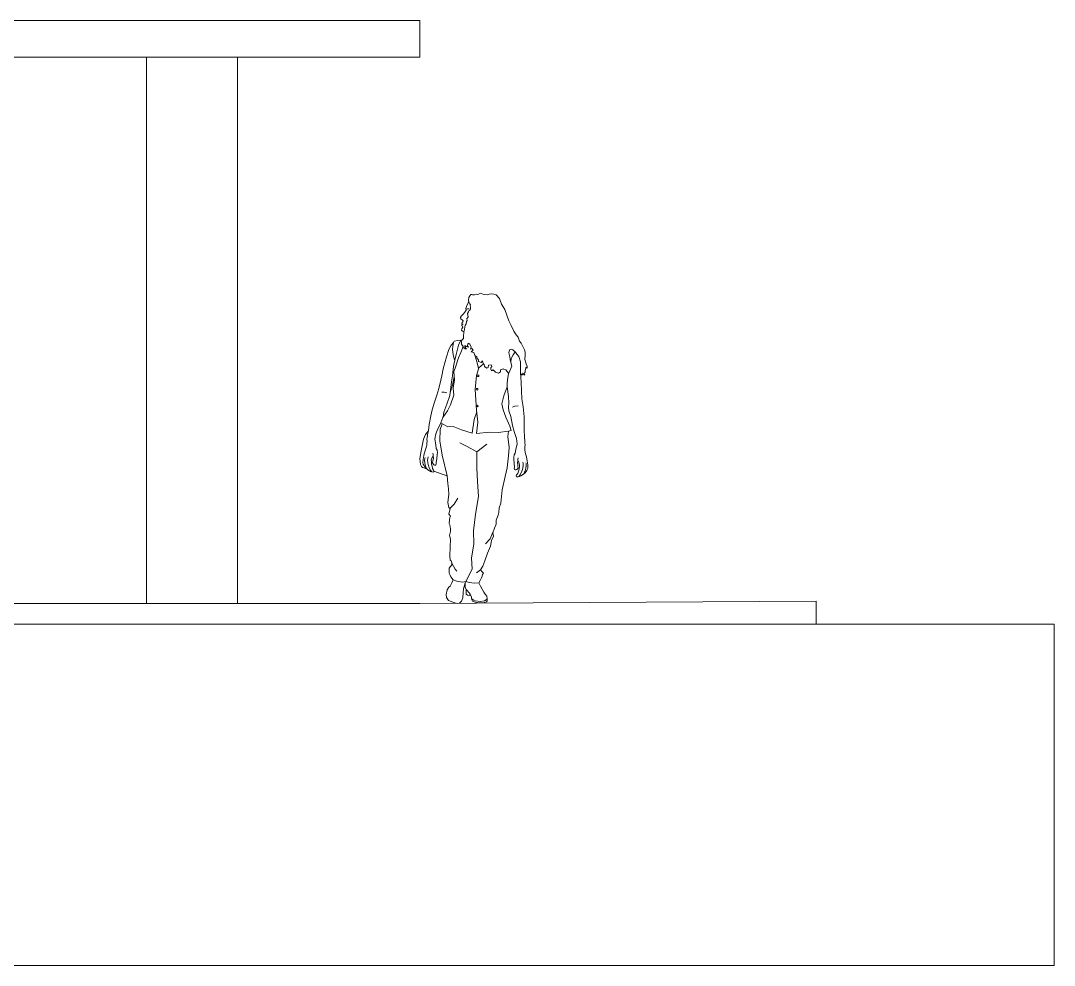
# Model space of a CAD drawing. Header units: metres. Extents: x -48 to 2360, y -1392 to 453.
# Drawn here: x 1338.69 to 1344.36, y 354.5 to 359.69 of the extents above; entities that cross this region are included whole.
import ezdxf

# ---------------------------------------------------------------- set-up
doc = ezdxf.new("R2010")
doc.units = ezdxf.units.M
doc.layers.get('0').update_dxf_attribs({"color": 200})
for name, color, linetype, lineweight in [('corte1', 211, 'Continuous', 20), ('corte2', 213, 'Continuous', 9), ('corte3', 215, 'Continuous', 5)]:
    doc.layers.add(name, color=color, linetype=linetype, lineweight=lineweight)

# ---------------------------------------------------------------- blocks, each defined once
blk = doc.blocks.new('A$C5803062D')
for p, q in [((0.156, 0.9705), (0.15, 0.959)), ((0.1585, 0.9745), (0.156, 0.9705)), ((0.1578, 0.988), (0.1573, 0.9795)), ((0.1573, 0.9795), (0.1585, 0.9745)), ((0.161, 0.9937), (0.1578, 0.988)), ((0.164, 0.9977), (0.161, 0.9937)), ((0.1674, 0.9983), (0.164, 0.9977)), ((0.1704, 0.997), (0.1674, 0.9983)), ((0.1763, 0.9968), (0.1704, 0.997)), ((0.1818, 0.9985), (0.1763, 0.9968)), ((0.1873, 0.998), (0.1818, 0.9985)), ((0.1916, 0.9998), (0.1873, 0.998)), ((0.1981, 1.0007), (0.1916, 0.9998)), ((0.2031, 0.9988), (0.1981, 1.0007)), ((0.2085, 0.9983), (0.2031, 0.9988)), ((0.2175, 0.9973), (0.2085, 0.9983)), ((0.2238, 0.9988), (0.2175, 0.9973)), ((0.2328, 1), (0.2238, 0.9988)), ((0.2383, 0.9988), (0.2328, 1)), ((0.2464, 0.9968), (0.2383, 0.9988)), ((0.2572, 0.985), (0.2464, 0.9968)), ((0.2631, 0.9663), (0.2572, 0.985)), ((0.1408, 0.9351), (0.1348, 0.9285)), ((0.1473, 0.9438), (0.1408, 0.9351)), ((0.1491, 0.9473), (0.1473, 0.9438)), ((0.15, 0.959), (0.1481, 0.9523)), ((0.1481, 0.9523), (0.1491, 0.9473)), ((0.2739, 0.9496), (0.2631, 0.9663)), ((0.2867, 0.9132), (0.2739, 0.9496)), ((0.131, 0.9232), (0.1309, 0.9214)), ((0.1309, 0.9214), (0.1318, 0.9196)), ((0.1319, 0.9248), (0.131, 0.9232)), ((0.1318, 0.9196), (0.1336, 0.9182)), ((0.1327, 0.9263), (0.1319, 0.9248)), ((0.1348, 0.9285), (0.1327, 0.9263)), ((0.1336, 0.9182), (0.1361, 0.9157)), ((0.1361, 0.9157), (0.1393, 0.9133)), ((0.1393, 0.9133), (0.1383, 0.9098)), ((0.2946, 0.8975), (0.2867, 0.9132)), ((0.1424, 0.8707), (0.1408, 0.8685)), ((0.1408, 0.8685), (0.1408, 0.8562)), ((0.1446, 0.8851), (0.1414, 0.876)), ((0.1414, 0.876), (0.1424, 0.8707)), ((0.1451, 0.8935), (0.1446, 0.8851)), ((0.1461, 0.8973), (0.1451, 0.8935)), ((0.3034, 0.8798), (0.2946, 0.8975)), ((0.3113, 0.8681), (0.3034, 0.8798)), ((0.3172, 0.8602), (0.3113, 0.8681)), ((0.1381, 0.8524), (0.1349, 0.846)), ((0.1349, 0.846), (0.1349, 0.8379)), ((0.1349, 0.8379), (0.1397, 0.8304)), ((0.1408, 0.8562), (0.1381, 0.8524)), ((0.1538, 0.8346), (0.1564, 0.8406)), ((0.1538, 0.8317), (0.1538, 0.8346)), ((0.1564, 0.8406), (0.1612, 0.8374)), ((0.1612, 0.8374), (0.1655, 0.8278)), ((0.3211, 0.8474), (0.3172, 0.8602)), ((0.327, 0.8405), (0.3211, 0.8474)), ((0.3382, 0.8194), (0.327, 0.8405)), ((0.1397, 0.8304), (0.1419, 0.8256)), ((0.1419, 0.8256), (0.1467, 0.8224)), ((0.1451, 0.8283), (0.1451, 0.8326)), ((0.1451, 0.8326), (0.1494, 0.8299)), ((0.151, 0.8229), (0.1451, 0.8283)), ((0.1467, 0.8224), (0.151, 0.8229)), ((0.1494, 0.8299), (0.1494, 0.8299)), ((0.1494, 0.8299), (0.1522, 0.8289)), ((0.1522, 0.8289), (0.155, 0.8283)), ((0.1558, 0.8298), (0.1538, 0.8317)), ((0.155, 0.8283), (0.1575, 0.8281)), ((0.1575, 0.8281), (0.1558, 0.8298)), ((0.1655, 0.8278), (0.1639, 0.8213)), ((0.1639, 0.8213), (0.1682, 0.8235)), ((0.172, 0.8181), (0.166, 0.8128)), ((0.166, 0.8128), (0.1741, 0.8106)), ((0.1682, 0.8235), (0.172, 0.8181)), ((0.1741, 0.8106), (0.1774, 0.8013)), ((0.1774, 0.8013), (0.1838, 0.7981)), ((0.2874, 0.8093), (0.289, 0.8195)), ((0.2906, 0.797), (0.2874, 0.8093)), ((0.289, 0.8195), (0.296, 0.8217)), ((0.296, 0.8217), (0.3003, 0.8195)), ((0.3003, 0.8195), (0.3083, 0.812)), ((0.3083, 0.812), (0.3132, 0.8051)), ((0.3132, 0.8051), (0.3196, 0.7975)), ((0.34, 0.8116), (0.3382, 0.8194)), ((0.3391, 0.7874), (0.3395, 0.8021)), ((0.3395, 0.8021), (0.34, 0.8116)), ((0.1838, 0.7981), (0.1844, 0.7938)), ((0.1844, 0.7938), (0.187, 0.7895)), ((0.187, 0.7895), (0.1892, 0.7879)), ((0.1892, 0.7879), (0.1897, 0.7852)), ((0.1897, 0.7852), (0.1897, 0.7815)), ((0.1897, 0.7815), (0.1978, 0.7777)), ((0.1978, 0.7777), (0.2026, 0.7831)), ((0.2026, 0.7831), (0.2048, 0.775)), ((0.2048, 0.775), (0.208, 0.7713)), ((0.208, 0.7713), (0.2091, 0.7648)), ((0.2209, 0.7616), (0.2219, 0.7697)), ((0.2219, 0.7697), (0.23, 0.7707)), ((0.23, 0.7707), (0.2321, 0.7648)), ((0.2912, 0.7874), (0.2906, 0.797)), ((0.2933, 0.7777), (0.2912, 0.7874)), ((0.2971, 0.7664), (0.2933, 0.7777)), ((0.3196, 0.7975), (0.3245, 0.7799)), ((0.3421, 0.777), (0.3391, 0.7874)), ((0.3465, 0.7653), (0.3421, 0.777)), ((0.2091, 0.7648), (0.2166, 0.7595)), ((0.2166, 0.7595), (0.2209, 0.7616)), ((0.2321, 0.7648), (0.2289, 0.7605)), ((0.2289, 0.7605), (0.2289, 0.7563)), ((0.2289, 0.7563), (0.2316, 0.7514)), ((0.2316, 0.7514), (0.237, 0.7541)), ((0.237, 0.7541), (0.2445, 0.7466)), ((0.2445, 0.7466), (0.2536, 0.7439)), ((0.2536, 0.7439), (0.2606, 0.7477)), ((0.2606, 0.7541), (0.2702, 0.7573)), ((0.2606, 0.7477), (0.2606, 0.7541)), ((0.2702, 0.7573), (0.2698, 0.7572)), ((0.2698, 0.7572), (0.2772, 0.7541)), ((0.2772, 0.7541), (0.2772, 0.7541)), ((0.2772, 0.7541), (0.2858, 0.7434)), ((0.2858, 0.7434), (0.2863, 0.7412)), ((0.2863, 0.7412), (0.2901, 0.7514)), ((0.2901, 0.7514), (0.2971, 0.7664)), ((0.3265, 0.7145), (0.3252, 0.745)), ((0.3252, 0.745), (0.3274, 0.7407)), ((0.3274, 0.7407), (0.33, 0.7368)), ((0.33, 0.7368), (0.3317, 0.7407)), ((0.3317, 0.7407), (0.333, 0.7437)), ((0.333, 0.7437), (0.3348, 0.7402)), ((0.3348, 0.7402), (0.3374, 0.7368)), ((0.3369, 0.7446), (0.3404, 0.7463)), ((0.3391, 0.7402), (0.3369, 0.7446)), ((0.3374, 0.7368), (0.3391, 0.7402)), ((0.34, 0.7515), (0.3421, 0.761)), ((0.3404, 0.7463), (0.34, 0.7515)), ((0.3421, 0.761), (0.3443, 0.7627)), ((0.3443, 0.7627), (0.346, 0.7597)), ((0.346, 0.7597), (0.3465, 0.7653)), ((0.3278, 0.6864), (0.3265, 0.7145)), ((0.2649, 0.6442), (0.2707, 0.6708)), ((0.2707, 0.6708), (0.2818, 0.7001)), ((0.2818, 0.7001), (0.2857, 0.6689)), ((0.2857, 0.6689), (0.2877, 0.6474)), ((0.3296, 0.6611), (0.3278, 0.6864)), ((0.2688, 0.6253), (0.2649, 0.6442)), ((0.2877, 0.6474), (0.2857, 0.6338)), ((0.3339, 0.6355), (0.3296, 0.6611)), ((0.3365, 0.6022), (0.3339, 0.6355)), ((0.2779, 0.6013), (0.2688, 0.6253)), ((0.2903, 0.5727), (0.2779, 0.6013)), ((0.2857, 0.6338), (0.2877, 0.6221)), ((0.2877, 0.6221), (0.2935, 0.6039)), ((0.2935, 0.6039), (0.2987, 0.5746)), ((0.3362, 0.575), (0.3365, 0.6022)), ((0.2942, 0.5584), (0.2903, 0.5727)), ((0.2987, 0.5746), (0.3039, 0.5551)), ((0.3371, 0.5599), (0.3362, 0.575)), ((0.0227, 0.5303), (0.0233, 0.535)), ((0.0233, 0.535), (0.026, 0.5507)), ((0.0513, 0.5481), (0.0484, 0.5307)), ((0.2844, 0.539), (0.2864, 0.5564)), ((0.2883, 0.5032), (0.2844, 0.539)), ((0.2864, 0.5564), (0.2942, 0.5584)), ((0.3039, 0.5551), (0.3118, 0.5327)), ((0.3379, 0.5383), (0.3371, 0.5599)), ((0.3386, 0.5236), (0.3379, 0.5383)), ((0.0193, 0.5003), (0.0211, 0.5067)), ((0.0211, 0.5067), (0.0221, 0.5115)), ((0.0211, 0.5067), (0.0211, 0.5067)), ((0.0221, 0.5115), (0.0227, 0.5176)), ((0.0231, 0.5226), (0.0227, 0.5303)), ((0.0227, 0.5176), (0.0231, 0.5226)), ((0.0231, 0.5226), (0.0231, 0.5226)), ((0.0484, 0.5307), (0.0513, 0.5123)), ((0.0513, 0.5123), (0.0527, 0.5005)), ((0.2864, 0.4766), (0.2883, 0.5032)), ((0.3137, 0.5152), (0.3098, 0.497)), ((0.3118, 0.5327), (0.3137, 0.5152)), ((0.3385, 0.5057), (0.3394, 0.5135)), ((0.3386, 0.5008), (0.3385, 0.5057)), ((0.3385, 0.5057), (0.3385, 0.5057)), ((0.339, 0.5182), (0.3386, 0.5236)), ((0.3389, 0.4947), (0.3386, 0.5008)), ((0.3394, 0.5135), (0.339, 0.5182)), ((0.0101, 0.4645), (0.0112, 0.4718)), ((0.0112, 0.4718), (0.0129, 0.4776)), ((0.0129, 0.4776), (0.0143, 0.483)), ((0.0143, 0.483), (0.0161, 0.4901)), ((0.0148, 0.4603), (0.0161, 0.4695)), ((0.0161, 0.4901), (0.018, 0.4972)), ((0.0161, 0.4695), (0.0173, 0.4716)), ((0.018, 0.4972), (0.0193, 0.5003)), ((0.0246, 0.4614), (0.0256, 0.4685)), ((0.0256, 0.4685), (0.0269, 0.4733)), ((0.0399, 0.4719), (0.0369, 0.4643)), ((0.0433, 0.4756), (0.0399, 0.4719)), ((0.0429, 0.4809), (0.0423, 0.4858)), ((0.0426, 0.464), (0.0437, 0.4694)), ((0.0433, 0.4756), (0.0429, 0.4809)), ((0.0437, 0.4694), (0.0433, 0.4756)), ((0.0527, 0.5005), (0.0557, 0.4948)), ((0.0563, 0.4808), (0.0543, 0.4669)), ((0.0557, 0.4948), (0.0569, 0.4863)), ((0.0569, 0.4863), (0.0563, 0.4808)), ((0.2818, 0.4382), (0.2864, 0.4766)), ((0.3045, 0.4797), (0.3029, 0.4713)), ((0.3029, 0.4713), (0.3032, 0.4657)), ((0.3079, 0.4853), (0.3045, 0.4797)), ((0.3098, 0.497), (0.3079, 0.4853)), ((0.3166, 0.4652), (0.3174, 0.4701)), ((0.3397, 0.4898), (0.3389, 0.4947)), ((0.3412, 0.4833), (0.3397, 0.4898)), ((0.3397, 0.4898), (0.3397, 0.4898)), ((0.3423, 0.4801), (0.3412, 0.4833)), ((0.3438, 0.473), (0.3423, 0.4801)), ((0.3453, 0.4658), (0.3438, 0.473)), ((0.0097, 0.4539), (0.0101, 0.4645)), ((0.0109, 0.4501), (0.0097, 0.4539)), ((0.0125, 0.4462), (0.0109, 0.4501)), ((0.0174, 0.439), (0.0125, 0.4462)), ((0.0156, 0.4556), (0.0148, 0.4603)), ((0.0171, 0.4482), (0.0156, 0.4556)), ((0.0192, 0.4413), (0.0171, 0.4482)), ((0.0255, 0.4316), (0.0174, 0.439)), ((0.0225, 0.4343), (0.0192, 0.4413)), ((0.0267, 0.4488), (0.0246, 0.4614)), ((0.0297, 0.4385), (0.0267, 0.4488)), ((0.0339, 0.4304), (0.0297, 0.4385)), ((0.0369, 0.4643), (0.0372, 0.4581)), ((0.0372, 0.4581), (0.0377, 0.4496)), ((0.0377, 0.4496), (0.0394, 0.4433)), ((0.0394, 0.4433), (0.0412, 0.436)), ((0.0412, 0.436), (0.0445, 0.4306)), ((0.0413, 0.4541), (0.0419, 0.4605)), ((0.0429, 0.4507), (0.0413, 0.4541)), ((0.0419, 0.4605), (0.0426, 0.464)), ((0.0446, 0.448), (0.0429, 0.4507)), ((0.0468, 0.4467), (0.0446, 0.448)), ((0.0501, 0.4467), (0.0468, 0.4467)), ((0.0517, 0.4474), (0.0501, 0.4467)), ((0.0528, 0.4494), (0.0517, 0.4474)), ((0.0531, 0.4524), (0.0528, 0.4494)), ((0.0543, 0.4669), (0.053, 0.4556)), ((0.053, 0.4556), (0.0531, 0.4524)), ((0.2753, 0.4096), (0.2818, 0.4382)), ((0.3032, 0.4657), (0.3045, 0.4518)), ((0.3045, 0.4518), (0.3052, 0.4405)), ((0.3052, 0.4405), (0.3049, 0.4373)), ((0.3049, 0.4373), (0.305, 0.4342)), ((0.305, 0.4342), (0.306, 0.4322)), ((0.3132, 0.4324), (0.315, 0.435)), ((0.315, 0.435), (0.3168, 0.4384)), ((0.3152, 0.4537), (0.3159, 0.4599)), ((0.316, 0.4483), (0.3152, 0.4537)), ((0.3159, 0.4599), (0.3166, 0.4652)), ((0.3159, 0.4599), (0.3191, 0.456)), ((0.3165, 0.4447), (0.316, 0.4483)), ((0.3168, 0.4384), (0.3165, 0.4447)), ((0.3191, 0.456), (0.3217, 0.4482)), ((0.3211, 0.4421), (0.3201, 0.4336)), ((0.3217, 0.4482), (0.3211, 0.4421)), ((0.3311, 0.4322), (0.3338, 0.4448)), ((0.3332, 0.4518), (0.3322, 0.4567)), ((0.3338, 0.4448), (0.3332, 0.4518)), ((0.3406, 0.4312), (0.3425, 0.4385)), ((0.3428, 0.4524), (0.3417, 0.4546)), ((0.3425, 0.4385), (0.3436, 0.4431)), ((0.3436, 0.4431), (0.3428, 0.4524)), ((0.3464, 0.4603), (0.3453, 0.4658)), ((0.3477, 0.4544), (0.3464, 0.4603)), ((0.3469, 0.4327), (0.3483, 0.4364)), ((0.3485, 0.447), (0.3477, 0.4544)), ((0.3483, 0.4364), (0.3485, 0.447)), ((0.0311, 0.4283), (0.0255, 0.4316)), ((0.0345, 0.4261), (0.0311, 0.4283)), ((0.0374, 0.4263), (0.0339, 0.4304)), ((0.0369, 0.4255), (0.0345, 0.4261)), ((0.0374, 0.4263), (0.0369, 0.4255)), ((0.0397, 0.4249), (0.0374, 0.4263)), ((0.0427, 0.424), (0.0397, 0.4249)), ((0.0449, 0.4248), (0.0427, 0.424)), ((0.0445, 0.4306), (0.0454, 0.4283)), ((0.0454, 0.4262), (0.0449, 0.4248)), ((0.0454, 0.4283), (0.0454, 0.4262)), ((0.2655, 0.3667), (0.2753, 0.4096)), ((0.306, 0.4322), (0.3076, 0.4314)), ((0.3076, 0.4314), (0.3109, 0.4312)), ((0.3109, 0.4312), (0.3132, 0.4324)), ((0.3113, 0.4128), (0.3112, 0.4106)), ((0.3112, 0.4106), (0.3116, 0.4093)), ((0.3123, 0.415), (0.3113, 0.4128)), ((0.3116, 0.4093), (0.3138, 0.4084)), ((0.3159, 0.4202), (0.3123, 0.415)), ((0.3138, 0.4084), (0.3168, 0.4091)), ((0.3181, 0.4275), (0.3159, 0.4202)), ((0.3168, 0.4091), (0.3192, 0.4103)), ((0.3201, 0.4336), (0.3181, 0.4275)), ((0.3192, 0.4103), (0.3229, 0.4143)), ((0.3192, 0.4103), (0.3197, 0.4096)), ((0.3197, 0.4096), (0.3221, 0.41)), ((0.3221, 0.41), (0.3256, 0.412)), ((0.3229, 0.4143), (0.3275, 0.4222)), ((0.3256, 0.412), (0.3313, 0.415)), ((0.3275, 0.4222), (0.3311, 0.4322)), ((0.3313, 0.415), (0.3398, 0.422)), ((0.3345, 0.4176), (0.3381, 0.4244)), ((0.3381, 0.4244), (0.3406, 0.4312)), ((0.3398, 0.422), (0.3451, 0.4289)), ((0.3451, 0.4289), (0.3469, 0.4327)), ((0.2616, 0.3238), (0.2655, 0.3667)), ((0.255, 0.294), (0.2558, 0.3089)), ((0.2558, 0.3089), (0.2616, 0.3238)), ((0.2459, 0.2686), (0.2524, 0.2855)), ((0.2459, 0.2563), (0.2459, 0.2686)), ((0.2524, 0.2855), (0.255, 0.294)), ((0.2354, 0.2283), (0.2407, 0.2426)), ((0.2407, 0.2426), (0.2459, 0.2563)), ((0.2276, 0.1848), (0.2315, 0.203)), ((0.2315, 0.203), (0.238, 0.2173)), ((0.238, 0.2173), (0.2354, 0.2283)), ((0.2185, 0.162), (0.2276, 0.1848)), ((0.2029, 0.1205), (0.2099, 0.1375)), ((0.2099, 0.1375), (0.2185, 0.162)), ((0.1955, 0.1089), (0.2029, 0.1205)), ((0.2011, 0.1024), (0.1955, 0.1089)), ((0.2053, 0.0983), (0.2011, 0.1024)), ((0.19, 0.0669), (0.1942, 0.0743)), ((0.1955, 0.0553), (0.19, 0.0669)), ((0.1942, 0.0743), (0.1988, 0.0826)), ((0.1988, 0.0826), (0.2016, 0.0881)), ((0.2016, 0.0881), (0.202, 0.0932)), ((0.202, 0.0932), (0.2053, 0.0983)), ((0.202, 0.0932), (0.202, 0.0932)), ((0.0881, 0.0439), (0.0844, 0.0291)), ((0.0939, 0.0521), (0.0881, 0.0439)), ((0.1385, 0.0185), (0.1394, 0.0346)), ((0.1394, 0.0346), (0.1404, 0.0471)), ((0.1404, 0.0471), (0.1428, 0.0549)), ((0.1428, 0.0549), (0.1465, 0.0664)), ((0.1465, 0.0664), (0.1465, 0.0521)), ((0.1465, 0.0521), (0.1498, 0.0452)), ((0.1498, 0.0452), (0.1493, 0.0295)), ((0.2066, 0.0369), (0.1955, 0.0553)), ((0.2113, 0.0295), (0.2066, 0.0369)), ((0.0844, 0.0291), (0.0863, 0.0194)), ((0.0863, 0.0194), (0.0927, 0.0092)), ((0.0927, 0.0092), (0.1061, 0.0037)), ((0.1061, 0.0037), (0.12, 0)), ((0.12, 0), (0.1283, 0.0014)), ((0.1283, 0.0014), (0.1343, 0.0074)), ((0.1343, 0.0074), (0.1385, 0.0185)), ((0.1493, 0.0295), (0.1539, 0.0262)), ((0.1539, 0.0262), (0.1618, 0.0253)), ((0.1618, 0.0253), (0.1618, 0.0318)), ((0.1618, 0.0318), (0.1664, 0.0207)), ((0.1664, 0.0207), (0.1673, 0.0119)), ((0.1673, 0.0119), (0.1701, 0.0073)), ((0.1701, 0.0073), (0.178, 0.0036)), ((0.178, 0.0036), (0.1923, 0.0018)), ((0.1923, 0.0018), (0.2079, 0.0035)), ((0.2079, 0.0035), (0.2148, 0.0057)), ((0.2159, 0.0235), (0.2113, 0.0295)), ((0.2148, 0.0057), (0.2172, 0.0087)), ((0.2173, 0.0144), (0.2159, 0.0235)), ((0.2172, 0.0087), (0.2173, 0.0144))]:
    blk.add_line(p, q)
for points in [[(0.1585, 0.9745), (0.1602, 0.9694), (0.1616, 0.9673), (0.1633, 0.9644), (0.1628, 0.9616), (0.163, 0.9567), (0.1635, 0.9509), (0.1621, 0.9487), (0.1593, 0.9457), (0.1565, 0.9419), (0.1539, 0.9361), (0.1551, 0.9314), (0.156, 0.9253), (0.1539, 0.922), (0.1518, 0.9202), (0.1523, 0.9135), (0.1506, 0.9102), (0.1497, 0.9029), (0.1461, 0.8973)], [(0.1506, 0.95), (0.1542, 0.9515), (0.1594, 0.9514)], [(0.1383, 0.9098), (0.1378, 0.9089), (0.1375, 0.9084), (0.1372, 0.9076), (0.137, 0.9071), (0.1361, 0.9066), (0.1356, 0.9062), (0.1353, 0.9054), (0.1355, 0.9044), (0.1361, 0.9038), (0.1366, 0.9035), (0.1371, 0.9032)], [(0.1371, 0.9032), (0.1394, 0.9017), (0.1365, 0.9006)], [(0.1365, 0.9006), (0.1352, 0.8995), (0.135, 0.8978), (0.1358, 0.8968), (0.1376, 0.8959), (0.1384, 0.892), (0.1353, 0.887), (0.1349, 0.8829), (0.1372, 0.8792), (0.142, 0.8778), (0.142, 0.8778)], [(0.1323, 0.85), (0.1229, 0.8488), (0.1106, 0.8472), (0.1089, 0.8431), (0.1011, 0.8345), (0.0937, 0.8205), (0.0864, 0.7964), (0.0757, 0.7581), (0.0708, 0.7355), (0.0679, 0.7216), (0.0617, 0.6939), (0.0548, 0.6726), (0.0474, 0.6505), (0.0395, 0.6257), (0.0354, 0.6056), (0.0305, 0.5782), (0.028, 0.5585), (0.026, 0.5507)], [(0.1086, 0.8428), (0.1065, 0.8306), (0.1057, 0.8199), (0.1073, 0.8045), (0.1112, 0.7906), (0.1128, 0.7849)], [(0.1369, 0.85), (0.1319, 0.85), (0.1249, 0.8337), (0.1171, 0.8037), (0.1097, 0.7718)], [(0.1397, 0.8304), (0.1327, 0.8103), (0.1249, 0.7935), (0.1134, 0.7595)], [(0.1896, 0.7592), (0.1852, 0.7769), (0.1801, 0.7958), (0.1769, 0.8028)], [(0.3075, 0.8128), (0.3014, 0.8034), (0.2946, 0.7912), (0.2933, 0.7777)], [(0.1097, 0.7718), (0.1074, 0.757), (0.1048, 0.7355), (0.102, 0.7155), (0.0967, 0.6717), (0.0872, 0.6441), (0.0769, 0.6174), (0.0748, 0.6016)], [(0.2055, 0.7741), (0.19, 0.7605), (0.1831, 0.7364), (0.1788, 0.6915), (0.1831, 0.6243), (0.1874, 0.5854), (0.1831, 0.5492), (0.2245, 0.5535), (0.253, 0.5518), (0.2864, 0.5564)], [(0.3245, 0.7799), (0.3252, 0.745)], [(0.1837, 0.6191), (0.1753, 0.5941), (0.1693, 0.5501), (0.1339, 0.5604), (0.1071, 0.5716), (0.0898, 0.5708), (0.0674, 0.5829), (0.0743, 0.601), (0.089, 0.6217), (0.0993, 0.6415), (0.1097, 0.6726), (0.108, 0.695), (0.1114, 0.7217), (0.1099, 0.749), (0.1134, 0.7595)], [(0.2863, 0.7412), (0.283, 0.7232), (0.2813, 0.7094), (0.2818, 0.7001)], [(0.1109, 0.7322), (0.1049, 0.7053), (0.0979, 0.681)], [(0.0706, 0.682), (0.0788, 0.6822), (0.0875, 0.6807)], [(0.2988, 0.6338), (0.3065, 0.6372), (0.3168, 0.6383), (0.3168, 0.6383)], [(0.0513, 0.5481), (0.0578, 0.5644), (0.0682, 0.5824)], [(0.0717, 0.5805), (0.0654, 0.5621), (0.0649, 0.5257), (0.0716, 0.4788), (0.0876, 0.4126)], [(0.0279, 0.558), (0.0183, 0.5452), (0.0121, 0.5303), (0.0079, 0.5086), (0.0079, 0.5086), (0.0039, 0.4925)], [(0.1072, 0.0761), (0.1189, 0.0715), (0.1376, 0.0689), (0.1487, 0.0706), (0.1686, 0.1108), (0.1672, 0.1478), (0.174, 0.1915), (0.1729, 0.2341), (0.1793, 0.2884), (0.1892, 0.3455), (0.1861, 0.3939), (0.1834, 0.4379), (0.1843, 0.4897), (0.216, 0.5144)], [(0.1294, 0.519), (0.1529, 0.5073), (0.1843, 0.4897)], [(0.0217, 0.4351), (0.0133, 0.4376), (0.0086, 0.4395), (0.0052, 0.4424), (0.0019, 0.4486), (0, 0.4679), (0.0039, 0.4925)], [(0.0939, 0.0521), (0.0976, 0.0558), (0.1037, 0.0665), (0.1072, 0.0761), (0.0999, 0.0861), (0.0965, 0.0933), (0.0945, 0.0979), (0.0949, 0.1136), (0.103, 0.1251), (0.1037, 0.1316), (0.1011, 0.1378), (0.098, 0.1401), (0.0972, 0.1533), (0.0976, 0.1817), (0.0984, 0.2074), (0.0961, 0.2196), (0.0976, 0.2277), (0.0984, 0.2319), (0.0987, 0.2407), (0.0968, 0.2544), (0.0949, 0.2582), (0.0953, 0.2701), (0.0965, 0.2781), (0.0984, 0.2824), (0.0934, 0.2881), (0.0957, 0.2981), (0.0976, 0.3057), (0.0938, 0.3099), (0.0907, 0.3257), (0.0938, 0.3525), (0.0926, 0.3705), (0.0903, 0.3877), (0.0876, 0.4126), (0.0753, 0.416), (0.0454, 0.4274)], [(0.0971, 0.3063), (0.1111, 0.321), (0.1225, 0.3397)], [(0.2359, 0.2297), (0.2269, 0.2086), (0.2114, 0.1923)], [(0.1036, 0.1306), (0.1142, 0.1108), (0.1192, 0.1041)], [(0.1955, 0.1089), (0.1831, 0.099)], [(0.1487, 0.0706), (0.1465, 0.0664)], [(0.19, 0.0669), (0.1765, 0.0654), (0.1586, 0.0674), (0.1487, 0.0706)], [(0.1498, 0.0452), (0.1618, 0.0318)], [(0.1669, 0.0162), (0.1729, 0.0107), (0.1786, 0.0081), (0.1949, 0.0066), (0.2088, 0.0086), (0.2144, 0.0112), (0.2172, 0.015)]]:
    blk.add_lwpolyline(points)
for centre in [(0.188, 0.7353), (0.1847, 0.6919), (0.1856, 0.6377)]:
    blk.add_circle(centre, 0.00275)

msp = doc.modelspace()

# ---------------------------------------------------------------- linework, layer by layer
at = {"layer": 'corte1', "ltscale": 7, "transparency": 33554687}
for points in [[(1334.5458, 359.4885), (1333.1958, 359.4885), (1333.1958, 359.6885), (1340.8793, 359.6885), (1340.8793, 359.4885), (1334.6958, 359.4885)], [(1334.5458, 356.4885), (1334.5458, 359.4885), (1334.6958, 359.4885), (1334.6958, 356.4885), (1339.8793, 356.4885), (1340.8793, 356.4885)], [(1344.3611, 354.5013), (1293.0905, 354.5013), (1293.0905, 356.4905)], [(1340.8793, 356.4885), (1343.0544, 356.5013)], [(1343.0544, 356.3747), (1343.0544, 356.5013)], [(1343.0544, 356.3747), (1344.3611, 356.3747)], [(1344.3611, 356.3747), (1344.3611, 354.5013)]]:
    msp.add_lwpolyline(points, dxfattribs=at)
at = {"layer": 'corte2', "ltscale": 7, "transparency": 33554687}
msp.add_lwpolyline([(1343.0544, 356.3747), (1313.2964, 356.3747)], dxfattribs=at)
at = {"layer": 'corte3', "ltscale": 7, "transparency": 33554687}
for points in [[(1339.3793, 359.4885), (1339.3793, 356.4885)], [(1339.8793, 359.4885), (1339.8793, 356.4885)]]:
    msp.add_lwpolyline(points, dxfattribs=at)

# ---------------------------------------------------------------- block references
at = {"layer": 'corte3', "transparency": 33554687, "xscale": 1.7, "yscale": 1.7, "zscale": 1.7}
msp.add_blockref('A$C5803062D', (1340.8793, 356.4885), dxfattribs=at)

doc.saveas('drawing.dxf')
